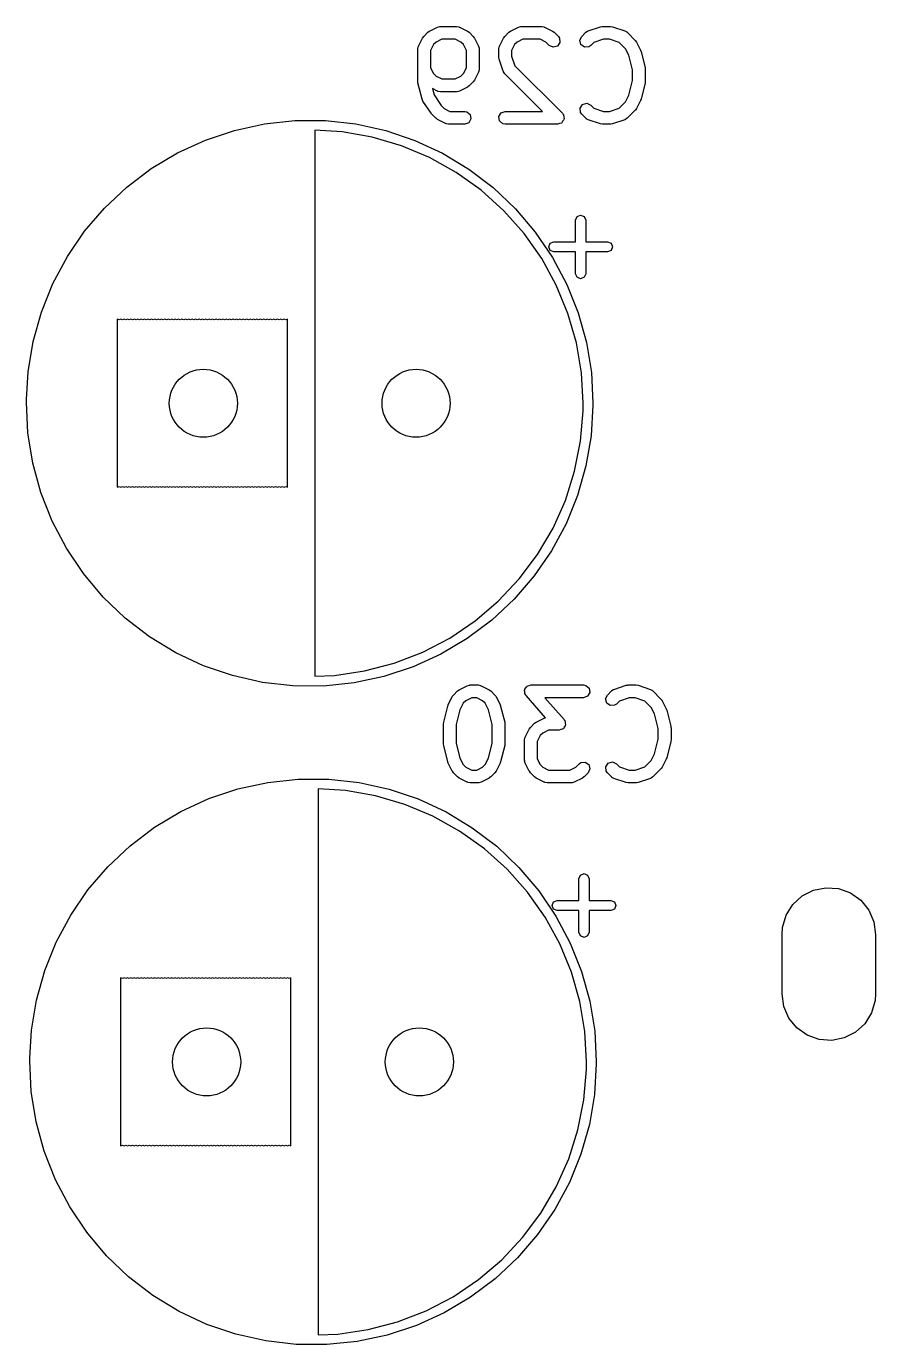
# Model space of a CAD drawing. Extents: x 62 to 228, y -146 to -46.
# Drawn here: x 130.55 to 140.53, y -141.12 to -125.61 of the extents above; entities that cross this region are included whole.
import ezdxf

# ---------------------------------------------------------------- set-up
doc = ezdxf.new("R2010")
doc.units = 0
doc.layers.add('BLACK', color=7, linetype='CONTINUOUS')

msp = doc.modelspace()

# ---------------------------------------------------------------- linework, layer by layer
at = {"layer": 'BLACK', "linetype": 'CONTINUOUS'}
for p, q in [((135.157, -125.847), (135.204, -125.752)), ((135.204, -125.752), (135.218, -125.734)), ((135.218, -125.733), (135.266, -125.685)), ((135.218, -125.734), (135.218, -125.733)), ((135.266, -125.685), (135.284, -125.672)), ((135.284, -125.672), (135.285, -125.671)), ((135.285, -125.671), (135.381, -125.623)), ((135.381, -125.623), (135.406, -125.616)), ((135.406, -125.616), (135.41, -125.617)), ((135.41, -125.617), (135.414, -125.615)), ((135.414, -125.615), (135.605, -125.615)), ((135.605, -125.615), (135.63, -125.62)), ((135.63, -125.62), (135.634, -125.623)), ((135.634, -125.623), (135.638, -125.623)), ((135.638, -125.623), (135.733, -125.671)), ((135.733, -125.671), (135.751, -125.684)), ((135.751, -125.684), (135.753, -125.685)), ((135.753, -125.685), (135.801, -125.733)), ((135.801, -125.733), (135.813, -125.751)), ((135.813, -125.751), (135.815, -125.752)), ((135.815, -125.752), (135.862, -125.847)), ((136.109, -125.847), (136.157, -125.752)), ((136.157, -125.752), (136.17, -125.734)), ((136.17, -125.734), (136.171, -125.733)), ((136.171, -125.733), (136.218, -125.685)), ((136.218, -125.685), (136.237, -125.672)), ((136.237, -125.672), (136.238, -125.671)), ((136.238, -125.671), (136.333, -125.623)), ((136.333, -125.623), (136.358, -125.616)), ((136.358, -125.616), (136.362, -125.617)), ((136.362, -125.617), (136.367, -125.615)), ((136.367, -125.615), (136.605, -125.615)), ((136.605, -125.615), (136.63, -125.62)), ((136.63, -125.62), (136.634, -125.623)), ((136.634, -125.623), (136.638, -125.623)), ((136.638, -125.623), (136.733, -125.671)), ((136.733, -125.671), (136.751, -125.684)), ((136.751, -125.684), (136.753, -125.685)), ((136.753, -125.685), (136.801, -125.733)), ((136.801, -125.733), (136.815, -125.754)), ((137.054, -125.779), (137.075, -125.733)), ((137.075, -125.733), (137.123, -125.685)), ((137.123, -125.685), (137.144, -125.67)), ((137.144, -125.67), (137.149, -125.67)), ((137.149, -125.67), (137.152, -125.667)), ((137.152, -125.667), (137.295, -125.619)), ((137.295, -125.619), (137.317, -125.616)), ((137.317, -125.616), (137.319, -125.615)), ((137.319, -125.615), (137.414, -125.615)), ((137.414, -125.615), (137.436, -125.619)), ((137.436, -125.619), (137.438, -125.619)), ((137.438, -125.619), (137.581, -125.667)), ((137.581, -125.667), (137.604, -125.679)), ((137.604, -125.679), (137.606, -125.683)), ((137.606, -125.683), (137.61, -125.685)), ((137.61, -125.685), (137.705, -125.78)), ((135.149, -125.881), (135.153, -125.855)), ((135.149, -126.262), (135.149, -125.881)), ((135.153, -125.855), (135.156, -125.852)), ((135.156, -125.852), (135.157, -125.847)), ((135.333, -125.83), (135.299, -125.899)), ((135.299, -125.899), (135.299, -126.101)), ((135.363, -125.8), (135.333, -125.83)), ((135.432, -125.765), (135.363, -125.8)), ((135.587, -125.765), (135.432, -125.765)), ((135.655, -125.8), (135.587, -125.765)), ((135.686, -125.83), (135.655, -125.8)), ((135.72, -125.899), (135.686, -125.83)), ((135.72, -126.101), (135.72, -125.899)), ((135.862, -125.847), (135.87, -125.872)), ((135.87, -125.872), (135.869, -125.877)), ((135.869, -125.877), (135.87, -125.881)), ((135.87, -125.881), (135.87, -126.119)), ((136.101, -125.881), (136.106, -125.855)), ((136.101, -125.976), (136.101, -125.881)), ((136.106, -125.855), (136.109, -125.852)), ((136.109, -125.852), (136.109, -125.847)), ((136.285, -125.83), (136.251, -125.899)), ((136.251, -125.899), (136.251, -125.964)), ((136.316, -125.8), (136.285, -125.83)), ((136.384, -125.765), (136.316, -125.8)), ((136.587, -125.765), (136.384, -125.765)), ((136.655, -125.8), (136.587, -125.765)), ((136.694, -125.839), (136.655, -125.8)), ((136.741, -125.86), (136.694, -125.839)), ((136.791, -125.847), (136.741, -125.86)), ((136.82, -125.805), (136.791, -125.847)), ((136.815, -125.754), (136.82, -125.805)), ((137.067, -125.829), (137.054, -125.779)), ((137.109, -125.858), (137.067, -125.829)), ((137.16, -125.854), (137.109, -125.858)), ((137.182, -125.839), (137.16, -125.854)), ((137.217, -125.804), (137.182, -125.839)), ((137.331, -125.765), (137.217, -125.804)), ((137.402, -125.765), (137.331, -125.765)), ((137.517, -125.804), (137.402, -125.765)), ((137.591, -125.878), (137.517, -125.804)), ((137.629, -125.955), (137.591, -125.878)), ((137.705, -125.78), (137.718, -125.799)), ((137.718, -125.799), (137.719, -125.8)), ((137.719, -125.8), (137.767, -125.895)), ((137.767, -125.895), (137.771, -125.907)), ((137.771, -125.907), (137.773, -125.91)), ((136.102, -125.978), (136.101, -125.976)), ((136.105, -126), (136.102, -125.978)), ((136.153, -126.143), (136.105, -126)), ((136.251, -125.964), (136.289, -126.078)), ((137.673, -126.128), (137.629, -125.955)), ((137.773, -125.91), (137.82, -126.101)), ((135.299, -126.101), (135.333, -126.17)), ((135.333, -126.17), (135.363, -126.2)), ((135.363, -126.2), (135.432, -126.234)), ((135.587, -126.234), (135.655, -126.2)), ((135.655, -126.2), (135.686, -126.17)), ((135.686, -126.17), (135.72, -126.101)), ((135.862, -126.152), (135.815, -126.248)), ((135.863, -126.148), (135.862, -126.152)), ((135.866, -126.145), (135.863, -126.148)), ((135.87, -126.119), (135.866, -126.145)), ((136.155, -126.146), (136.153, -126.143)), ((136.156, -126.151), (136.155, -126.146)), ((136.171, -126.172), (136.156, -126.151)), ((136.614, -126.615), (136.171, -126.172)), ((136.289, -126.078), (136.848, -126.637)), ((137.673, -126.253), (137.673, -126.128)), ((137.82, -126.101), (137.821, -126.116)), ((137.821, -126.116), (137.823, -126.119)), ((137.823, -126.119), (137.823, -126.262)), ((135.15, -126.265), (135.149, -126.262)), ((135.151, -126.28), (135.15, -126.265)), ((135.199, -126.47), (135.151, -126.28)), ((135.381, -126.377), (135.322, -126.347)), ((135.322, -126.347), (135.341, -126.421)), ((135.432, -126.234), (135.587, -126.234)), ((135.733, -126.329), (135.638, -126.377)), ((135.735, -126.328), (135.733, -126.329)), ((135.753, -126.315), (135.735, -126.328)), ((135.801, -126.267), (135.753, -126.315)), ((135.815, -126.248), (135.801, -126.266)), ((135.801, -126.266), (135.801, -126.267)), ((137.629, -126.426), (137.673, -126.253)), ((137.82, -126.28), (137.773, -126.47)), ((137.823, -126.262), (137.82, -126.277)), ((137.82, -126.277), (137.82, -126.28)), ((135.199, -126.471), (135.199, -126.47)), ((135.209, -126.494), (135.199, -126.471)), ((135.304, -126.637), (135.209, -126.494)), ((135.341, -126.421), (135.425, -126.547)), ((135.385, -126.377), (135.381, -126.377)), ((135.389, -126.38), (135.385, -126.377)), ((135.414, -126.384), (135.389, -126.38)), ((135.605, -126.384), (135.414, -126.384)), ((135.609, -126.383), (135.605, -126.384)), ((135.613, -126.384), (135.609, -126.383)), ((135.638, -126.377), (135.613, -126.384)), ((137.085, -126.534), (137.135, -126.52)), ((137.135, -126.52), (137.182, -126.542)), ((137.517, -126.577), (137.591, -126.503)), ((137.591, -126.503), (137.629, -126.426)), ((137.767, -126.486), (137.719, -126.581)), ((137.773, -126.47), (137.767, -126.482)), ((137.767, -126.482), (137.767, -126.486)), ((135.307, -126.639), (135.304, -126.637)), ((135.314, -126.648), (135.307, -126.639)), ((135.361, -126.696), (135.314, -126.648)), ((135.425, -126.547), (135.459, -126.581)), ((135.459, -126.581), (135.527, -126.615)), ((135.527, -126.615), (135.7, -126.615)), ((135.7, -126.615), (135.726, -126.62)), ((135.726, -126.62), (135.765, -126.653)), ((135.765, -126.653), (135.774, -126.703)), ((136.102, -126.677), (136.128, -126.633)), ((136.111, -126.728), (136.102, -126.677)), ((136.128, -126.633), (136.176, -126.615)), ((136.176, -126.615), (136.614, -126.615)), ((136.848, -126.637), (136.858, -126.651)), ((136.858, -126.651), (136.86, -126.653)), ((136.86, -126.653), (136.86, -126.655)), ((136.86, -126.655), (136.863, -126.659)), ((136.863, -126.659), (136.865, -126.681)), ((136.865, -126.681), (136.869, -126.703)), ((137.056, -126.576), (137.085, -126.534)), ((137.061, -126.627), (137.056, -126.576)), ((137.075, -126.648), (137.061, -126.627)), ((137.123, -126.696), (137.075, -126.648)), ((137.182, -126.542), (137.217, -126.577)), ((137.217, -126.577), (137.331, -126.615)), ((137.331, -126.615), (137.402, -126.615)), ((137.402, -126.615), (137.517, -126.577)), ((137.705, -126.601), (137.61, -126.696)), ((137.706, -126.599), (137.705, -126.601)), ((137.719, -126.581), (137.706, -126.599)), ((132.652, -126.952), (132.994, -126.838)), ((132.994, -126.838), (133.346, -126.761)), ((133.346, -126.761), (133.704, -126.723)), ((133.704, -126.723), (134.064, -126.723)), ((134.259, -126.856), (133.938, -126.835)), ((133.938, -126.835), (133.938, -133.258)), ((134.064, -126.723), (134.422, -126.763)), ((134.422, -126.763), (134.774, -126.841)), ((135.363, -126.696), (135.361, -126.696)), ((135.381, -126.71), (135.363, -126.696)), ((135.476, -126.757), (135.381, -126.71)), ((135.48, -126.758), (135.476, -126.757)), ((135.484, -126.761), (135.48, -126.758)), ((135.509, -126.765), (135.484, -126.761)), ((135.7, -126.765), (135.509, -126.765)), ((135.748, -126.748), (135.7, -126.765)), ((135.774, -126.703), (135.748, -126.748)), ((136.15, -126.761), (136.111, -126.728)), ((136.176, -126.765), (136.15, -126.761)), ((136.795, -126.765), (136.176, -126.765)), ((136.816, -126.758), (136.795, -126.765)), ((136.838, -126.752), (136.816, -126.758)), ((136.84, -126.749), (136.838, -126.752)), ((136.843, -126.748), (136.84, -126.749)), ((136.855, -126.728), (136.843, -126.748)), ((136.868, -126.71), (136.855, -126.728)), ((136.869, -126.703), (136.867, -126.706)), ((136.867, -126.706), (136.868, -126.71)), ((137.127, -126.698), (137.123, -126.696)), ((137.129, -126.702), (137.127, -126.698)), ((137.152, -126.714), (137.129, -126.702)), ((137.295, -126.762), (137.152, -126.714)), ((137.297, -126.761), (137.295, -126.762)), ((137.319, -126.765), (137.297, -126.761)), ((137.414, -126.765), (137.319, -126.765)), ((137.416, -126.765), (137.414, -126.765)), ((137.438, -126.762), (137.416, -126.765)), ((137.581, -126.714), (137.438, -126.762)), ((137.584, -126.711), (137.581, -126.714)), ((137.589, -126.711), (137.584, -126.711)), ((137.61, -126.696), (137.589, -126.711)), ((132.325, -127.102), (132.652, -126.952)), ((134.612, -126.918), (134.259, -126.856)), ((134.956, -127.019), (134.612, -126.918)), ((134.774, -126.841), (135.115, -126.956)), ((135.115, -126.956), (135.441, -127.108)), ((132.016, -127.287), (132.325, -127.102)), ((135.287, -127.158), (134.956, -127.019)), ((135.441, -127.108), (135.75, -127.294)), ((131.729, -127.505), (132.016, -127.287)), ((135.601, -127.333), (135.287, -127.158)), ((135.75, -127.294), (136.036, -127.512)), ((135.893, -127.542), (135.601, -127.333)), ((131.467, -127.752), (131.729, -127.505)), ((136.159, -127.783), (135.893, -127.542)), ((136.036, -127.512), (136.297, -127.76)), ((131.233, -128.025), (131.467, -127.752)), ((136.297, -127.76), (136.53, -128.035)), ((136.398, -128.051), (136.159, -127.783)), ((137.003, -127.894), (137.021, -127.852)), ((137.003, -128.149), (137.003, -127.894)), ((137.021, -127.852), (137.063, -127.834)), ((137.063, -127.834), (137.106, -127.852)), ((137.106, -127.852), (137.123, -127.894)), ((137.123, -127.894), (137.123, -128.149)), ((131.03, -128.323), (131.233, -128.025)), ((136.605, -128.344), (136.398, -128.051)), ((136.53, -128.035), (136.732, -128.333)), ((136.688, -128.209), (136.706, -128.167)), ((136.706, -128.251), (136.688, -128.209)), ((136.706, -128.167), (136.748, -128.149)), ((136.748, -128.149), (137.003, -128.149)), ((137.123, -128.149), (137.378, -128.149)), ((137.378, -128.149), (137.421, -128.167)), ((137.421, -128.167), (137.438, -128.209)), ((137.438, -128.209), (137.421, -128.251)), ((130.86, -128.641), (131.03, -128.323)), ((136.777, -128.659), (136.605, -128.344)), ((136.748, -128.269), (136.706, -128.251)), ((136.732, -128.333), (136.901, -128.651)), ((137.003, -128.269), (136.748, -128.269)), ((137.003, -128.524), (137.003, -128.269)), ((137.378, -128.269), (137.123, -128.269)), ((137.123, -128.269), (137.123, -128.524)), ((137.421, -128.251), (137.378, -128.269)), ((137.021, -128.566), (137.003, -128.524)), ((137.123, -128.524), (137.106, -128.566)), ((130.726, -128.975), (130.86, -128.641)), ((136.914, -128.991), (136.777, -128.659)), ((136.901, -128.651), (137.034, -128.986)), ((137.063, -128.584), (137.021, -128.566)), ((137.106, -128.566), (137.063, -128.584)), ((130.628, -129.322), (130.726, -128.975)), ((137.013, -129.336), (136.914, -128.991)), ((137.034, -128.986), (137.13, -129.333)), ((131.637, -129.068), (131.617, -129.06)), ((131.617, -129.06), (131.617, -131.036)), ((131.657, -129.06), (131.637, -129.068)), ((131.677, -129.068), (131.657, -129.06)), ((131.697, -129.06), (131.677, -129.068)), ((131.717, -129.068), (131.697, -129.06)), ((131.737, -129.06), (131.717, -129.068)), ((131.757, -129.068), (131.737, -129.06)), ((131.777, -129.06), (131.757, -129.068)), ((131.797, -129.068), (131.777, -129.06)), ((131.817, -129.06), (131.797, -129.068)), ((131.837, -129.068), (131.817, -129.06)), ((131.857, -129.06), (131.837, -129.068)), ((131.877, -129.068), (131.857, -129.06)), ((131.897, -129.06), (131.877, -129.068)), ((131.917, -129.068), (131.897, -129.06)), ((131.937, -129.06), (131.917, -129.068)), ((131.957, -129.068), (131.937, -129.06)), ((131.977, -129.06), (131.957, -129.068)), ((131.997, -129.068), (131.977, -129.06)), ((132.017, -129.06), (131.997, -129.068)), ((132.037, -129.068), (132.017, -129.06)), ((132.057, -129.06), (132.037, -129.068)), ((132.077, -129.068), (132.057, -129.06)), ((132.097, -129.06), (132.077, -129.068)), ((132.117, -129.068), (132.097, -129.06)), ((132.137, -129.06), (132.117, -129.068)), ((132.157, -129.068), (132.137, -129.06)), ((132.177, -129.06), (132.157, -129.068)), ((132.197, -129.068), (132.177, -129.06)), ((132.217, -129.06), (132.197, -129.068)), ((132.237, -129.068), (132.217, -129.06)), ((132.257, -129.06), (132.237, -129.068)), ((132.277, -129.068), (132.257, -129.06)), ((132.297, -129.06), (132.277, -129.068)), ((132.317, -129.068), (132.297, -129.06)), ((132.337, -129.06), (132.317, -129.068)), ((132.357, -129.068), (132.337, -129.06)), ((132.377, -129.06), (132.357, -129.068)), ((132.397, -129.068), (132.377, -129.06)), ((132.417, -129.06), (132.397, -129.068)), ((132.437, -129.068), (132.417, -129.06)), ((132.457, -129.06), (132.437, -129.068)), ((132.477, -129.068), (132.457, -129.06)), ((132.497, -129.06), (132.477, -129.068)), ((132.517, -129.068), (132.497, -129.06)), ((132.537, -129.06), (132.517, -129.068)), ((132.557, -129.068), (132.537, -129.06)), ((132.577, -129.06), (132.557, -129.068)), ((132.597, -129.068), (132.577, -129.06)), ((132.617, -129.06), (132.597, -129.068)), ((132.637, -129.068), (132.617, -129.06)), ((132.657, -129.06), (132.637, -129.068)), ((132.677, -129.068), (132.657, -129.06)), ((132.697, -129.06), (132.677, -129.068)), ((132.717, -129.068), (132.697, -129.06)), ((132.737, -129.06), (132.717, -129.068)), ((132.757, -129.068), (132.737, -129.06)), ((132.777, -129.06), (132.757, -129.068)), ((132.797, -129.068), (132.777, -129.06)), ((132.817, -129.06), (132.797, -129.068)), ((132.837, -129.068), (132.817, -129.06)), ((132.857, -129.06), (132.837, -129.068)), ((132.877, -129.068), (132.857, -129.06)), ((132.897, -129.06), (132.877, -129.068)), ((132.917, -129.068), (132.897, -129.06)), ((132.937, -129.06), (132.917, -129.068)), ((132.957, -129.068), (132.937, -129.06)), ((132.977, -129.06), (132.957, -129.068)), ((132.997, -129.068), (132.977, -129.06)), ((133.017, -129.06), (132.997, -129.068)), ((133.037, -129.068), (133.017, -129.06)), ((133.057, -129.06), (133.037, -129.068)), ((133.077, -129.068), (133.057, -129.06)), ((133.097, -129.06), (133.077, -129.068)), ((133.117, -129.068), (133.097, -129.06)), ((133.137, -129.06), (133.117, -129.068)), ((133.157, -129.068), (133.137, -129.06)), ((133.177, -129.06), (133.157, -129.068)), ((133.198, -129.068), (133.177, -129.06)), ((133.218, -129.06), (133.198, -129.068)), ((133.238, -129.068), (133.218, -129.06)), ((133.258, -129.06), (133.238, -129.068)), ((133.278, -129.068), (133.258, -129.06)), ((133.298, -129.06), (133.278, -129.068)), ((133.318, -129.068), (133.298, -129.06)), ((133.338, -129.06), (133.318, -129.068)), ((133.358, -129.068), (133.338, -129.06)), ((133.378, -129.06), (133.358, -129.068)), ((133.398, -129.068), (133.378, -129.06)), ((133.418, -129.06), (133.398, -129.068)), ((133.438, -129.068), (133.418, -129.06)), ((133.458, -129.06), (133.438, -129.068)), ((133.478, -129.068), (133.458, -129.06)), ((133.498, -129.06), (133.478, -129.068)), ((133.518, -129.068), (133.498, -129.06)), ((133.538, -129.06), (133.518, -129.068)), ((133.558, -129.068), (133.538, -129.06)), ((133.578, -129.06), (133.558, -129.068)), ((133.598, -129.068), (133.578, -129.06)), ((133.618, -129.06), (133.598, -129.068)), ((133.618, -131.036), (133.618, -129.06)), ((130.569, -129.677), (130.628, -129.322)), ((137.073, -129.69), (137.013, -129.336)), ((137.13, -129.333), (137.189, -129.688)), ((130.55, -130.003), (130.569, -129.677)), ((137.093, -130.048), (137.073, -129.69)), ((137.189, -129.688), (137.208, -130.048)), ((130.548, -130.036), (130.55, -130.003)), ((130.566, -130.396), (130.548, -130.036)), ((137.092, -130.138), (137.093, -130.048)), ((137.208, -130.071), (137.186, -130.431)), ((137.208, -130.048), (137.208, -130.071)), ((137.062, -130.495), (137.092, -130.138)), ((130.623, -130.752), (130.566, -130.396)), ((136.992, -130.848), (137.062, -130.495)), ((137.186, -130.431), (137.125, -130.786)), ((130.718, -131.099), (130.623, -130.752)), ((136.884, -131.19), (136.992, -130.848)), ((137.125, -130.786), (137.027, -131.132)), ((130.85, -131.434), (130.718, -131.099)), ((131.617, -131.036), (131.637, -131.028)), ((131.637, -131.028), (131.657, -131.036)), ((131.657, -131.036), (131.677, -131.028)), ((131.677, -131.028), (131.697, -131.036)), ((131.697, -131.036), (131.717, -131.028)), ((131.717, -131.028), (131.737, -131.036)), ((131.737, -131.036), (131.757, -131.028)), ((131.757, -131.028), (131.777, -131.036)), ((131.777, -131.036), (131.797, -131.028)), ((131.797, -131.028), (131.817, -131.036)), ((131.817, -131.036), (131.837, -131.028)), ((131.837, -131.028), (131.857, -131.036)), ((131.857, -131.036), (131.877, -131.028)), ((131.877, -131.028), (131.897, -131.036)), ((131.897, -131.036), (131.917, -131.028)), ((131.917, -131.028), (131.937, -131.036)), ((131.937, -131.036), (131.957, -131.028)), ((131.957, -131.028), (131.977, -131.036)), ((131.977, -131.036), (131.997, -131.028)), ((131.997, -131.028), (132.017, -131.036)), ((132.017, -131.036), (132.037, -131.028)), ((132.037, -131.028), (132.057, -131.036)), ((132.057, -131.036), (132.077, -131.028)), ((132.077, -131.028), (132.097, -131.036)), ((132.097, -131.036), (132.117, -131.028)), ((132.117, -131.028), (132.137, -131.036)), ((132.137, -131.036), (132.157, -131.028)), ((132.157, -131.028), (132.177, -131.036)), ((132.177, -131.036), (132.197, -131.028)), ((132.197, -131.028), (132.217, -131.036)), ((132.217, -131.036), (132.237, -131.028)), ((132.237, -131.028), (132.257, -131.036)), ((132.257, -131.036), (132.277, -131.028)), ((132.277, -131.028), (132.297, -131.036)), ((132.297, -131.036), (132.317, -131.028)), ((132.317, -131.028), (132.337, -131.036)), ((132.337, -131.036), (132.357, -131.028)), ((132.357, -131.028), (132.377, -131.036)), ((132.377, -131.036), (132.397, -131.028)), ((132.397, -131.028), (132.417, -131.036)), ((132.417, -131.036), (132.437, -131.028)), ((132.437, -131.028), (132.457, -131.036)), ((132.457, -131.036), (132.477, -131.028)), ((132.477, -131.028), (132.497, -131.036)), ((132.497, -131.036), (132.517, -131.028)), ((132.517, -131.028), (132.537, -131.036)), ((132.537, -131.036), (132.557, -131.028)), ((132.557, -131.028), (132.577, -131.036)), ((132.577, -131.036), (132.597, -131.028)), ((132.597, -131.028), (132.617, -131.036)), ((132.617, -131.036), (132.637, -131.028)), ((132.637, -131.028), (132.657, -131.036)), ((132.657, -131.036), (132.677, -131.028)), ((132.677, -131.028), (132.697, -131.036)), ((132.697, -131.036), (132.717, -131.028)), ((132.717, -131.028), (132.737, -131.036)), ((132.737, -131.036), (132.757, -131.028)), ((132.757, -131.028), (132.777, -131.036)), ((132.777, -131.036), (132.797, -131.028)), ((132.797, -131.028), (132.817, -131.036)), ((132.817, -131.036), (132.837, -131.028)), ((132.837, -131.028), (132.857, -131.036)), ((132.857, -131.036), (132.877, -131.028)), ((132.877, -131.028), (132.897, -131.036)), ((132.897, -131.036), (132.917, -131.028)), ((132.917, -131.028), (132.937, -131.036)), ((132.937, -131.036), (132.957, -131.028)), ((132.957, -131.028), (132.977, -131.036)), ((132.977, -131.036), (132.997, -131.028)), ((132.997, -131.028), (133.017, -131.036)), ((133.017, -131.036), (133.037, -131.028)), ((133.037, -131.028), (133.057, -131.036)), ((133.057, -131.036), (133.077, -131.028)), ((133.077, -131.028), (133.097, -131.036)), ((133.097, -131.036), (133.117, -131.028)), ((133.117, -131.028), (133.137, -131.036)), ((133.137, -131.036), (133.157, -131.028)), ((133.157, -131.028), (133.177, -131.036)), ((133.177, -131.036), (133.198, -131.028)), ((133.198, -131.028), (133.218, -131.036)), ((133.218, -131.036), (133.238, -131.028)), ((133.238, -131.028), (133.258, -131.036)), ((133.258, -131.036), (133.278, -131.028)), ((133.278, -131.028), (133.298, -131.036)), ((133.298, -131.036), (133.318, -131.028)), ((133.318, -131.028), (133.338, -131.036)), ((133.338, -131.036), (133.358, -131.028)), ((133.358, -131.028), (133.378, -131.036)), ((133.378, -131.036), (133.398, -131.028)), ((133.398, -131.028), (133.418, -131.036)), ((133.418, -131.036), (133.438, -131.028)), ((133.438, -131.028), (133.458, -131.036)), ((133.458, -131.036), (133.478, -131.028)), ((133.478, -131.028), (133.498, -131.036)), ((133.498, -131.036), (133.518, -131.028)), ((133.518, -131.028), (133.538, -131.036)), ((133.538, -131.036), (133.558, -131.028)), ((133.558, -131.028), (133.578, -131.036)), ((133.578, -131.036), (133.598, -131.028)), ((133.598, -131.028), (133.618, -131.036)), ((137.027, -131.132), (136.891, -131.466)), ((136.738, -131.518), (136.884, -131.19)), ((131.018, -131.753), (130.85, -131.434)), ((136.891, -131.466), (136.72, -131.783)), ((136.556, -131.827), (136.738, -131.518)), ((131.219, -132.052), (131.018, -131.753)), ((136.72, -131.783), (136.516, -132.08)), ((136.341, -132.115), (136.556, -131.827)), ((131.451, -132.328), (131.219, -132.052)), ((136.516, -132.08), (136.281, -132.353)), ((136.095, -132.376), (136.341, -132.115)), ((131.711, -132.576), (131.451, -132.328)), ((135.822, -132.609), (136.095, -132.376)), ((136.281, -132.353), (136.018, -132.599)), ((131.997, -132.796), (131.711, -132.576)), ((135.524, -132.81), (135.822, -132.609)), ((136.018, -132.599), (135.73, -132.815)), ((132.304, -132.983), (131.997, -132.796)), ((135.206, -132.976), (135.524, -132.81)), ((135.73, -132.815), (135.421, -132.999)), ((132.631, -133.136), (132.304, -132.983)), ((134.872, -133.106), (135.206, -132.976)), ((135.421, -132.999), (135.093, -133.148)), ((132.971, -133.252), (132.631, -133.136)), ((134.524, -133.197), (134.872, -133.106)), ((135.093, -133.148), (134.751, -133.262)), ((133.323, -133.331), (132.971, -133.252)), ((133.681, -133.372), (133.323, -133.331)), ((133.938, -133.258), (134.169, -133.25)), ((134.399, -133.337), (134.041, -133.374)), ((134.169, -133.25), (134.524, -133.197)), ((134.751, -133.262), (134.399, -133.337)), ((134.041, -133.374), (133.681, -133.372)), ((135.506, -133.594), (135.554, -133.499)), ((135.554, -133.499), (135.567, -133.481)), ((135.567, -133.481), (135.568, -133.48)), ((135.568, -133.48), (135.616, -133.432)), ((135.616, -133.432), (135.634, -133.419)), ((135.634, -133.419), (135.635, -133.418)), ((135.635, -133.418), (135.73, -133.37)), ((135.73, -133.37), (135.755, -133.363)), ((135.755, -133.363), (135.76, -133.364)), ((135.76, -133.364), (135.764, -133.362)), ((135.764, -133.362), (135.859, -133.362)), ((135.859, -133.362), (135.885, -133.367)), ((135.885, -133.367), (135.888, -133.37)), ((135.888, -133.37), (135.893, -133.37)), ((135.893, -133.37), (135.988, -133.418)), ((135.988, -133.418), (136.006, -133.431)), ((136.006, -133.431), (136.007, -133.432)), ((136.007, -133.432), (136.055, -133.48)), ((136.055, -133.48), (136.068, -133.498)), ((136.068, -133.498), (136.069, -133.499)), ((136.069, -133.499), (136.117, -133.594)), ((136.404, -133.424), (136.407, -133.419)), ((136.408, -133.444), (136.404, -133.424)), ((136.407, -133.413), (136.42, -133.397)), ((136.407, -133.419), (136.407, -133.413)), ((136.408, -133.464), (136.408, -133.444)), ((136.413, -133.472), (136.408, -133.464)), ((136.413, -133.475), (136.413, -133.472)), ((136.416, -133.477), (136.413, -133.475)), ((136.422, -133.487), (136.416, -133.477)), ((136.42, -133.397), (136.43, -133.38)), ((136.649, -133.747), (136.422, -133.487)), ((136.43, -133.38), (136.436, -133.378)), ((136.436, -133.378), (136.439, -133.373)), ((136.439, -133.373), (136.459, -133.369)), ((136.459, -133.369), (136.478, -133.362)), ((136.478, -133.362), (137.097, -133.362)), ((137.097, -133.362), (137.123, -133.367)), ((137.145, -133.495), (137.097, -133.512)), ((137.123, -133.367), (137.162, -133.4)), ((137.171, -133.45), (137.145, -133.495)), ((137.162, -133.4), (137.171, -133.45)), ((137.356, -133.526), (137.377, -133.48)), ((137.377, -133.48), (137.425, -133.432)), ((137.425, -133.432), (137.446, -133.417)), ((137.446, -133.417), (137.451, -133.417)), ((137.451, -133.417), (137.454, -133.414)), ((137.454, -133.414), (137.597, -133.366)), ((137.597, -133.366), (137.619, -133.363)), ((137.619, -133.363), (137.621, -133.362)), ((137.621, -133.362), (137.716, -133.362)), ((137.716, -133.362), (137.738, -133.366)), ((137.738, -133.366), (137.74, -133.366)), ((137.74, -133.366), (137.883, -133.414)), ((137.883, -133.414), (137.906, -133.426)), ((137.906, -133.426), (137.908, -133.43)), ((137.908, -133.43), (137.912, -133.432)), ((137.912, -133.432), (138.007, -133.527)), ((135.453, -133.8), (135.501, -133.61)), ((135.501, -133.61), (135.506, -133.598)), ((135.506, -133.598), (135.506, -133.594)), ((135.644, -133.654), (135.601, -133.828)), ((135.683, -133.577), (135.644, -133.654)), ((135.713, -133.547), (135.683, -133.577)), ((135.782, -133.512), (135.713, -133.547)), ((135.841, -133.512), (135.782, -133.512)), ((135.91, -133.547), (135.841, -133.512)), ((135.94, -133.577), (135.91, -133.547)), ((135.979, -133.654), (135.94, -133.577)), ((136.022, -133.828), (135.979, -133.654)), ((136.117, -133.594), (136.12, -133.607)), ((136.12, -133.607), (136.122, -133.61)), ((136.122, -133.61), (136.17, -133.8)), ((137.097, -133.512), (136.643, -133.512)), ((136.643, -133.512), (136.868, -133.769)), ((137.369, -133.576), (137.356, -133.526)), ((137.411, -133.605), (137.369, -133.576)), ((137.462, -133.601), (137.411, -133.605)), ((137.484, -133.586), (137.462, -133.601)), ((137.519, -133.551), (137.484, -133.586)), ((137.633, -133.512), (137.519, -133.551)), ((137.704, -133.512), (137.633, -133.512)), ((137.819, -133.551), (137.704, -133.512)), ((137.893, -133.625), (137.819, -133.551)), ((137.931, -133.702), (137.893, -133.625)), ((138.007, -133.527), (138.02, -133.546)), ((138.02, -133.546), (138.021, -133.547)), ((138.021, -133.547), (138.069, -133.642)), ((138.069, -133.642), (138.073, -133.654)), ((138.073, -133.654), (138.075, -133.657)), ((138.075, -133.657), (138.122, -133.848)), ((135.451, -133.818), (135.453, -133.804)), ((135.453, -133.804), (135.453, -133.8)), ((136.17, -133.8), (136.171, -133.815)), ((136.171, -133.815), (136.172, -133.818)), ((136.473, -133.861), (136.52, -133.813)), ((136.52, -133.813), (136.539, -133.8)), ((136.539, -133.8), (136.54, -133.799)), ((136.54, -133.799), (136.635, -133.751)), ((136.635, -133.751), (136.649, -133.747)), ((136.868, -133.769), (136.874, -133.779)), ((136.874, -133.779), (136.876, -133.781)), ((136.876, -133.781), (136.877, -133.784)), ((136.877, -133.784), (136.881, -133.791)), ((136.881, -133.791), (136.882, -133.811)), ((136.882, -133.811), (136.885, -133.831)), ((137.975, -133.875), (137.931, -133.702)), ((135.451, -134.056), (135.451, -133.818)), ((135.601, -133.828), (135.601, -134.047)), ((136.022, -134.047), (136.022, -133.828)), ((136.172, -133.818), (136.172, -134.056)), ((136.411, -133.975), (136.459, -133.88)), ((136.459, -133.88), (136.472, -133.862)), ((136.472, -133.862), (136.473, -133.861)), ((136.587, -133.958), (136.553, -134.027)), ((136.618, -133.928), (136.587, -133.958)), ((136.686, -133.893), (136.618, -133.928)), ((136.811, -133.893), (136.686, -133.893)), ((136.83, -133.886), (136.811, -133.893)), ((136.85, -133.882), (136.83, -133.886)), ((136.854, -133.878), (136.85, -133.882)), ((136.86, -133.876), (136.854, -133.878)), ((136.87, -133.858), (136.86, -133.876)), ((136.882, -133.843), (136.87, -133.858)), ((136.885, -133.831), (136.882, -133.837)), ((136.882, -133.837), (136.882, -133.843)), ((137.975, -134), (137.975, -133.875)), ((138.122, -133.848), (138.123, -133.863)), ((138.123, -133.863), (138.125, -133.866)), ((138.125, -133.866), (138.125, -134.009)), ((135.452, -134.06), (135.451, -134.056)), ((135.453, -134.075), (135.452, -134.06)), ((135.501, -134.265), (135.453, -134.075)), ((135.601, -134.047), (135.644, -134.221)), ((135.979, -134.221), (136.022, -134.047)), ((136.17, -134.075), (136.122, -134.265)), ((136.172, -134.056), (136.17, -134.071)), ((136.17, -134.071), (136.17, -134.075)), ((136.403, -134.009), (136.408, -133.983)), ((136.403, -134.247), (136.403, -134.009)), ((136.408, -133.983), (136.411, -133.98)), ((136.411, -133.98), (136.411, -133.975)), ((136.553, -134.027), (136.553, -134.229)), ((137.931, -134.173), (137.975, -134)), ((138.122, -134.027), (138.075, -134.217)), ((138.125, -134.009), (138.122, -134.024)), ((138.122, -134.024), (138.122, -134.027)), ((135.503, -134.268), (135.501, -134.265)), ((135.506, -134.28), (135.503, -134.268)), ((135.554, -134.376), (135.506, -134.28)), ((135.644, -134.221), (135.683, -134.298)), ((135.94, -134.298), (135.979, -134.221)), ((136.117, -134.28), (136.069, -134.376)), ((136.122, -134.265), (136.117, -134.277)), ((136.117, -134.277), (136.117, -134.28)), ((136.405, -134.251), (136.403, -134.247)), ((136.404, -134.255), (136.405, -134.251)), ((136.411, -134.28), (136.404, -134.255)), ((136.459, -134.376), (136.411, -134.28)), ((136.553, -134.229), (136.587, -134.298)), ((137.044, -134.289), (137.065, -134.274)), ((137.065, -134.274), (137.117, -134.27)), ((137.117, -134.27), (137.159, -134.299)), ((137.358, -134.323), (137.387, -134.281)), ((137.387, -134.281), (137.437, -134.267)), ((137.437, -134.267), (137.484, -134.289)), ((137.819, -134.324), (137.893, -134.25)), ((137.893, -134.25), (137.931, -134.173)), ((138.069, -134.233), (138.021, -134.328)), ((138.075, -134.217), (138.069, -134.229)), ((138.069, -134.229), (138.069, -134.233)), ((135.555, -134.377), (135.554, -134.376)), ((135.568, -134.395), (135.555, -134.377)), ((135.616, -134.443), (135.568, -134.395)), ((135.683, -134.298), (135.713, -134.328)), ((135.713, -134.328), (135.782, -134.362)), ((135.782, -134.362), (135.841, -134.362)), ((135.841, -134.362), (135.91, -134.328)), ((135.91, -134.328), (135.94, -134.298)), ((136.055, -134.395), (136.007, -134.443)), ((136.056, -134.394), (136.055, -134.395)), ((136.069, -134.376), (136.056, -134.394)), ((136.46, -134.377), (136.459, -134.376)), ((136.473, -134.395), (136.46, -134.377)), ((136.52, -134.443), (136.473, -134.395)), ((136.587, -134.298), (136.618, -134.328)), ((136.618, -134.328), (136.686, -134.362)), ((136.686, -134.362), (136.937, -134.362)), ((136.937, -134.362), (137.005, -134.328)), ((137.005, -134.328), (137.044, -134.289)), ((137.15, -134.395), (137.103, -134.443)), ((137.172, -134.349), (137.15, -134.395)), ((137.159, -134.299), (137.172, -134.349)), ((137.363, -134.374), (137.358, -134.323)), ((137.377, -134.395), (137.363, -134.374)), ((137.425, -134.443), (137.377, -134.395)), ((137.484, -134.289), (137.519, -134.324)), ((137.519, -134.324), (137.633, -134.362)), ((137.633, -134.362), (137.704, -134.362)), ((137.704, -134.362), (137.819, -134.324)), ((138.007, -134.348), (137.912, -134.443)), ((138.008, -134.346), (138.007, -134.348)), ((138.021, -134.328), (138.008, -134.346)), ((132.692, -134.699), (133.033, -134.585)), ((133.033, -134.585), (133.385, -134.508)), ((133.385, -134.508), (133.743, -134.47)), ((133.743, -134.47), (134.103, -134.47)), ((134.298, -134.603), (133.977, -134.582)), ((133.977, -134.582), (133.977, -141.005)), ((134.103, -134.47), (134.461, -134.51)), ((134.461, -134.51), (134.813, -134.588)), ((134.813, -134.588), (135.154, -134.703)), ((135.617, -134.443), (135.616, -134.443)), ((135.635, -134.457), (135.617, -134.443)), ((135.73, -134.504), (135.635, -134.457)), ((135.735, -134.505), (135.73, -134.504)), ((135.738, -134.508), (135.735, -134.505)), ((135.764, -134.512), (135.738, -134.508)), ((135.859, -134.512), (135.764, -134.512)), ((135.863, -134.511), (135.859, -134.512)), ((135.868, -134.512), (135.863, -134.511)), ((135.893, -134.504), (135.868, -134.512)), ((135.988, -134.457), (135.893, -134.504)), ((135.989, -134.456), (135.988, -134.457)), ((136.007, -134.443), (135.989, -134.456)), ((136.522, -134.443), (136.52, -134.443)), ((136.54, -134.457), (136.522, -134.443)), ((136.635, -134.504), (136.54, -134.457)), ((136.639, -134.505), (136.635, -134.504)), ((136.643, -134.508), (136.639, -134.505)), ((136.669, -134.512), (136.643, -134.508)), ((136.954, -134.512), (136.669, -134.512)), ((136.959, -134.511), (136.954, -134.512)), ((136.963, -134.512), (136.959, -134.511)), ((136.988, -134.504), (136.963, -134.512)), ((137.083, -134.457), (136.988, -134.504)), ((137.084, -134.456), (137.083, -134.457)), ((137.103, -134.443), (137.084, -134.456)), ((137.429, -134.445), (137.425, -134.443)), ((137.431, -134.449), (137.429, -134.445)), ((137.454, -134.461), (137.431, -134.449)), ((137.597, -134.509), (137.454, -134.461)), ((137.599, -134.508), (137.597, -134.509)), ((137.621, -134.512), (137.599, -134.508)), ((137.716, -134.512), (137.621, -134.512)), ((137.718, -134.512), (137.716, -134.512)), ((137.74, -134.509), (137.718, -134.512)), ((137.883, -134.461), (137.74, -134.509)), ((137.886, -134.458), (137.883, -134.461)), ((137.891, -134.458), (137.886, -134.458)), ((137.912, -134.443), (137.891, -134.458)), ((132.364, -134.849), (132.692, -134.699)), ((134.652, -134.665), (134.298, -134.603)), ((134.996, -134.766), (134.652, -134.665)), ((135.154, -134.703), (135.481, -134.855)), ((132.055, -135.034), (132.364, -134.849)), ((135.327, -134.905), (134.996, -134.766)), ((135.481, -134.855), (135.789, -135.041)), ((131.768, -135.252), (132.055, -135.034)), ((135.64, -135.08), (135.327, -134.905)), ((135.789, -135.041), (136.076, -135.259)), ((135.932, -135.289), (135.64, -135.08)), ((131.506, -135.499), (131.768, -135.252)), ((136.199, -135.53), (135.932, -135.289)), ((136.076, -135.259), (136.337, -135.507)), ((131.272, -135.772), (131.506, -135.499)), ((136.337, -135.507), (136.57, -135.782)), ((136.437, -135.798), (136.199, -135.53)), ((137.043, -135.641), (137.06, -135.599)), ((137.043, -135.896), (137.043, -135.641)), ((137.06, -135.599), (137.103, -135.581)), ((137.103, -135.581), (137.145, -135.599)), ((137.145, -135.599), (137.163, -135.641)), ((137.163, -135.641), (137.163, -135.896)), ((131.069, -136.07), (131.272, -135.772)), ((136.644, -136.091), (136.437, -135.798)), ((136.57, -135.782), (136.772, -136.08)), ((139.666, -135.843), (139.799, -135.776)), ((139.799, -135.776), (139.945, -135.746)), ((139.945, -135.746), (140.094, -135.757)), ((140.094, -135.757), (140.235, -135.808)), ((140.235, -135.808), (140.357, -135.894)), ((136.728, -135.956), (136.745, -135.914)), ((136.745, -135.998), (136.728, -135.956)), ((136.745, -135.914), (136.788, -135.896)), ((136.788, -135.896), (137.043, -135.896)), ((137.163, -135.896), (137.418, -135.896)), ((137.418, -135.896), (137.46, -135.914)), ((137.46, -135.914), (137.478, -135.956)), ((137.478, -135.956), (137.46, -135.998)), ((139.478, -136.071), (139.556, -135.944)), ((139.556, -135.944), (139.666, -135.843)), ((140.357, -135.894), (140.45, -136.01)), ((130.899, -136.388), (131.069, -136.07)), ((136.817, -136.406), (136.644, -136.091)), ((136.788, -136.016), (136.745, -135.998)), ((136.772, -136.08), (136.94, -136.398)), ((137.043, -136.016), (136.788, -136.016)), ((137.043, -136.271), (137.043, -136.016)), ((137.418, -136.016), (137.163, -136.016)), ((137.163, -136.016), (137.163, -136.271)), ((137.46, -135.998), (137.418, -136.016)), ((139.436, -136.215), (139.478, -136.071)), ((140.45, -136.01), (140.51, -136.147)), ((137.06, -136.313), (137.043, -136.271)), ((137.163, -136.271), (137.145, -136.313)), ((139.43, -136.295), (139.436, -136.215)), ((139.43, -136.995), (139.43, -136.295)), ((140.51, -136.147), (140.53, -136.295)), ((140.53, -136.295), (140.53, -136.995)), ((130.765, -136.722), (130.899, -136.388)), ((136.954, -136.738), (136.817, -136.406)), ((136.94, -136.398), (137.073, -136.733)), ((137.103, -136.331), (137.06, -136.313)), ((137.145, -136.313), (137.103, -136.331)), ((130.668, -137.069), (130.765, -136.722)), ((137.053, -137.083), (136.954, -136.738)), ((137.073, -136.733), (137.17, -137.08)), ((131.676, -136.815), (131.656, -136.807)), ((131.656, -136.807), (131.656, -138.783)), ((131.696, -136.807), (131.676, -136.815)), ((131.716, -136.815), (131.696, -136.807)), ((131.736, -136.807), (131.716, -136.815)), ((131.756, -136.815), (131.736, -136.807)), ((131.776, -136.807), (131.756, -136.815)), ((131.796, -136.815), (131.776, -136.807)), ((131.816, -136.807), (131.796, -136.815)), ((131.836, -136.815), (131.816, -136.807)), ((131.856, -136.807), (131.836, -136.815)), ((131.876, -136.815), (131.856, -136.807)), ((131.896, -136.807), (131.876, -136.815)), ((131.916, -136.815), (131.896, -136.807)), ((131.936, -136.807), (131.916, -136.815)), ((131.956, -136.815), (131.936, -136.807)), ((131.976, -136.807), (131.956, -136.815)), ((131.996, -136.815), (131.976, -136.807)), ((132.016, -136.807), (131.996, -136.815)), ((132.036, -136.815), (132.016, -136.807)), ((132.056, -136.807), (132.036, -136.815)), ((132.076, -136.815), (132.056, -136.807)), ((132.096, -136.807), (132.076, -136.815)), ((132.116, -136.815), (132.096, -136.807)), ((132.136, -136.807), (132.116, -136.815)), ((132.156, -136.815), (132.136, -136.807)), ((132.176, -136.807), (132.156, -136.815)), ((132.196, -136.815), (132.176, -136.807)), ((132.216, -136.807), (132.196, -136.815)), ((132.236, -136.815), (132.216, -136.807)), ((132.256, -136.807), (132.236, -136.815)), ((132.276, -136.815), (132.256, -136.807)), ((132.296, -136.807), (132.276, -136.815)), ((132.316, -136.815), (132.296, -136.807)), ((132.336, -136.807), (132.316, -136.815)), ((132.356, -136.815), (132.336, -136.807)), ((132.376, -136.807), (132.356, -136.815)), ((132.396, -136.815), (132.376, -136.807)), ((132.416, -136.807), (132.396, -136.815)), ((132.436, -136.815), (132.416, -136.807)), ((132.456, -136.807), (132.436, -136.815)), ((132.476, -136.815), (132.456, -136.807)), ((132.496, -136.807), (132.476, -136.815)), ((132.516, -136.815), (132.496, -136.807)), ((132.536, -136.807), (132.516, -136.815)), ((132.556, -136.815), (132.536, -136.807)), ((132.576, -136.807), (132.556, -136.815)), ((132.596, -136.815), (132.576, -136.807)), ((132.616, -136.807), (132.596, -136.815)), ((132.636, -136.815), (132.616, -136.807)), ((132.656, -136.807), (132.636, -136.815)), ((132.676, -136.815), (132.656, -136.807)), ((132.696, -136.807), (132.676, -136.815)), ((132.716, -136.815), (132.696, -136.807)), ((132.736, -136.807), (132.716, -136.815)), ((132.756, -136.815), (132.736, -136.807)), ((132.776, -136.807), (132.756, -136.815)), ((132.796, -136.815), (132.776, -136.807)), ((132.816, -136.807), (132.796, -136.815)), ((132.836, -136.815), (132.816, -136.807)), ((132.856, -136.807), (132.836, -136.815)), ((132.876, -136.815), (132.856, -136.807)), ((132.896, -136.807), (132.876, -136.815)), ((132.916, -136.815), (132.896, -136.807)), ((132.936, -136.807), (132.916, -136.815)), ((132.956, -136.815), (132.936, -136.807)), ((132.976, -136.807), (132.956, -136.815)), ((132.996, -136.815), (132.976, -136.807)), ((133.016, -136.807), (132.996, -136.815)), ((133.036, -136.815), (133.016, -136.807)), ((133.056, -136.807), (133.036, -136.815)), ((133.076, -136.815), (133.056, -136.807)), ((133.096, -136.807), (133.076, -136.815)), ((133.116, -136.815), (133.096, -136.807)), ((133.136, -136.807), (133.116, -136.815)), ((133.156, -136.815), (133.136, -136.807)), ((133.176, -136.807), (133.156, -136.815)), ((133.196, -136.815), (133.176, -136.807)), ((133.217, -136.807), (133.196, -136.815)), ((133.237, -136.815), (133.217, -136.807)), ((133.257, -136.807), (133.237, -136.815)), ((133.277, -136.815), (133.257, -136.807)), ((133.297, -136.807), (133.277, -136.815)), ((133.317, -136.815), (133.297, -136.807)), ((133.337, -136.807), (133.317, -136.815)), ((133.357, -136.815), (133.337, -136.807)), ((133.377, -136.807), (133.357, -136.815)), ((133.397, -136.815), (133.377, -136.807)), ((133.417, -136.807), (133.397, -136.815)), ((133.437, -136.815), (133.417, -136.807)), ((133.457, -136.807), (133.437, -136.815)), ((133.477, -136.815), (133.457, -136.807)), ((133.497, -136.807), (133.477, -136.815)), ((133.517, -136.815), (133.497, -136.807)), ((133.537, -136.807), (133.517, -136.815)), ((133.557, -136.815), (133.537, -136.807)), ((133.577, -136.807), (133.557, -136.815)), ((133.597, -136.815), (133.577, -136.807)), ((133.617, -136.807), (133.597, -136.815)), ((133.637, -136.815), (133.617, -136.807)), ((133.657, -136.807), (133.637, -136.815)), ((133.657, -138.783), (133.657, -136.807)), ((130.608, -137.424), (130.668, -137.069)), ((139.45, -137.143), (139.43, -136.995)), ((140.53, -136.995), (140.524, -137.075)), ((137.112, -137.437), (137.053, -137.083)), ((137.17, -137.08), (137.228, -137.435)), ((139.51, -137.28), (139.45, -137.143)), ((140.482, -137.219), (140.404, -137.346)), ((140.524, -137.075), (140.482, -137.219)), ((139.603, -137.396), (139.51, -137.28)), ((140.404, -137.346), (140.294, -137.447)), ((130.589, -137.75), (130.608, -137.424)), ((137.132, -137.795), (137.112, -137.437)), ((137.228, -137.435), (137.247, -137.795)), ((139.725, -137.482), (139.603, -137.396)), ((139.866, -137.533), (139.725, -137.482)), ((140.015, -137.544), (139.866, -137.533)), ((140.161, -137.514), (140.015, -137.544)), ((140.294, -137.447), (140.161, -137.514)), ((130.587, -137.783), (130.589, -137.75)), ((130.606, -138.143), (130.587, -137.783)), ((137.131, -137.885), (137.132, -137.795)), ((137.247, -137.818), (137.225, -138.178)), ((137.247, -137.795), (137.247, -137.818)), ((137.101, -138.242), (137.131, -137.885)), ((130.663, -138.499), (130.606, -138.143)), ((137.031, -138.595), (137.101, -138.242)), ((137.225, -138.178), (137.165, -138.533)), ((130.758, -138.846), (130.663, -138.499)), ((136.923, -138.937), (137.031, -138.595)), ((137.165, -138.533), (137.066, -138.879)), ((131.656, -138.783), (131.676, -138.775)), ((131.676, -138.775), (131.696, -138.783)), ((131.696, -138.783), (131.716, -138.775)), ((131.716, -138.775), (131.736, -138.783)), ((131.736, -138.783), (131.756, -138.775)), ((131.756, -138.775), (131.776, -138.783)), ((131.776, -138.783), (131.796, -138.775)), ((131.796, -138.775), (131.816, -138.783)), ((131.816, -138.783), (131.836, -138.775)), ((131.836, -138.775), (131.856, -138.783)), ((131.856, -138.783), (131.876, -138.775)), ((131.876, -138.775), (131.896, -138.783)), ((131.896, -138.783), (131.916, -138.775)), ((131.916, -138.775), (131.936, -138.783)), ((131.936, -138.783), (131.956, -138.775)), ((131.956, -138.775), (131.976, -138.783)), ((131.976, -138.783), (131.996, -138.775)), ((131.996, -138.775), (132.016, -138.783)), ((132.016, -138.783), (132.036, -138.775)), ((132.036, -138.775), (132.056, -138.783)), ((132.056, -138.783), (132.076, -138.775)), ((132.076, -138.775), (132.096, -138.783)), ((132.096, -138.783), (132.116, -138.775)), ((132.116, -138.775), (132.136, -138.783)), ((132.136, -138.783), (132.156, -138.775)), ((132.156, -138.775), (132.176, -138.783)), ((132.176, -138.783), (132.196, -138.775)), ((132.196, -138.775), (132.216, -138.783)), ((132.216, -138.783), (132.236, -138.775)), ((132.236, -138.775), (132.256, -138.783)), ((132.256, -138.783), (132.276, -138.775)), ((132.276, -138.775), (132.296, -138.783)), ((132.296, -138.783), (132.316, -138.775)), ((132.316, -138.775), (132.336, -138.783)), ((132.336, -138.783), (132.356, -138.775)), ((132.356, -138.775), (132.376, -138.783)), ((132.376, -138.783), (132.396, -138.775)), ((132.396, -138.775), (132.416, -138.783)), ((132.416, -138.783), (132.436, -138.775)), ((132.436, -138.775), (132.456, -138.783)), ((132.456, -138.783), (132.476, -138.775)), ((132.476, -138.775), (132.496, -138.783)), ((132.496, -138.783), (132.516, -138.775)), ((132.516, -138.775), (132.536, -138.783)), ((132.536, -138.783), (132.556, -138.775)), ((132.556, -138.775), (132.576, -138.783)), ((132.576, -138.783), (132.596, -138.775)), ((132.596, -138.775), (132.616, -138.783)), ((132.616, -138.783), (132.636, -138.775)), ((132.636, -138.775), (132.656, -138.783)), ((132.656, -138.783), (132.676, -138.775)), ((132.676, -138.775), (132.696, -138.783)), ((132.696, -138.783), (132.716, -138.775)), ((132.716, -138.775), (132.736, -138.783)), ((132.736, -138.783), (132.756, -138.775)), ((132.756, -138.775), (132.776, -138.783)), ((132.776, -138.783), (132.796, -138.775)), ((132.796, -138.775), (132.816, -138.783)), ((132.816, -138.783), (132.836, -138.775)), ((132.836, -138.775), (132.856, -138.783)), ((132.856, -138.783), (132.876, -138.775)), ((132.876, -138.775), (132.896, -138.783)), ((132.896, -138.783), (132.916, -138.775)), ((132.916, -138.775), (132.936, -138.783)), ((132.936, -138.783), (132.956, -138.775)), ((132.956, -138.775), (132.976, -138.783)), ((132.976, -138.783), (132.996, -138.775)), ((132.996, -138.775), (133.016, -138.783)), ((133.016, -138.783), (133.036, -138.775)), ((133.036, -138.775), (133.056, -138.783)), ((133.056, -138.783), (133.076, -138.775)), ((133.076, -138.775), (133.096, -138.783)), ((133.096, -138.783), (133.116, -138.775)), ((133.116, -138.775), (133.136, -138.783)), ((133.136, -138.783), (133.156, -138.775)), ((133.156, -138.775), (133.176, -138.783)), ((133.176, -138.783), (133.196, -138.775)), ((133.196, -138.775), (133.217, -138.783)), ((133.217, -138.783), (133.237, -138.775)), ((133.237, -138.775), (133.257, -138.783)), ((133.257, -138.783), (133.277, -138.775)), ((133.277, -138.775), (133.297, -138.783)), ((133.297, -138.783), (133.317, -138.775)), ((133.317, -138.775), (133.337, -138.783)), ((133.337, -138.783), (133.357, -138.775)), ((133.357, -138.775), (133.377, -138.783)), ((133.377, -138.783), (133.397, -138.775)), ((133.397, -138.775), (133.417, -138.783)), ((133.417, -138.783), (133.437, -138.775)), ((133.437, -138.775), (133.457, -138.783)), ((133.457, -138.783), (133.477, -138.775)), ((133.477, -138.775), (133.497, -138.783)), ((133.497, -138.783), (133.517, -138.775)), ((133.517, -138.775), (133.537, -138.783)), ((133.537, -138.783), (133.557, -138.775)), ((133.557, -138.775), (133.577, -138.783)), ((133.577, -138.783), (133.597, -138.775)), ((133.597, -138.775), (133.617, -138.783)), ((133.617, -138.783), (133.637, -138.775)), ((133.637, -138.775), (133.657, -138.783)), ((130.89, -139.181), (130.758, -138.846)), ((137.066, -138.879), (136.93, -139.213)), ((136.777, -139.265), (136.923, -138.937)), ((131.057, -139.5), (130.89, -139.181)), ((136.93, -139.213), (136.76, -139.53)), ((136.595, -139.574), (136.777, -139.265)), ((131.258, -139.799), (131.057, -139.5)), ((136.76, -139.53), (136.556, -139.827)), ((136.38, -139.862), (136.595, -139.574)), ((131.49, -140.075), (131.258, -139.799)), ((136.135, -140.123), (136.38, -139.862)), ((136.556, -139.827), (136.321, -140.1)), ((131.75, -140.323), (131.49, -140.075)), ((135.861, -140.356), (136.135, -140.123)), ((136.321, -140.1), (136.058, -140.346)), ((132.036, -140.543), (131.75, -140.323)), ((135.564, -140.557), (135.861, -140.356)), ((136.058, -140.346), (135.77, -140.562)), ((132.344, -140.73), (132.036, -140.543)), ((135.246, -140.723), (135.564, -140.557)), ((135.77, -140.562), (135.46, -140.746)), ((132.67, -140.883), (132.344, -140.73)), ((134.911, -140.853), (135.246, -140.723)), ((135.46, -140.746), (135.132, -140.895)), ((133.011, -140.999), (132.67, -140.883)), ((134.209, -140.997), (134.564, -140.944)), ((134.564, -140.944), (134.911, -140.853)), ((135.132, -140.895), (134.79, -141.009)), ((133.362, -141.078), (133.011, -140.999)), ((133.72, -141.119), (133.362, -141.078)), ((133.977, -141.005), (134.209, -140.997)), ((134.438, -141.084), (134.08, -141.121)), ((134.79, -141.009), (134.438, -141.084)), ((134.08, -141.121), (133.72, -141.119))]:
    msp.add_line(p, q, dxfattribs=at)
at = {"layer": 'BLACK'}
for centre in [(132.628, -130.048), (135.128, -130.048), (132.667, -137.795), (135.167, -137.795)]:
    msp.add_circle(centre, 0.4, dxfattribs=at)

doc.saveas('drawing.dxf')
